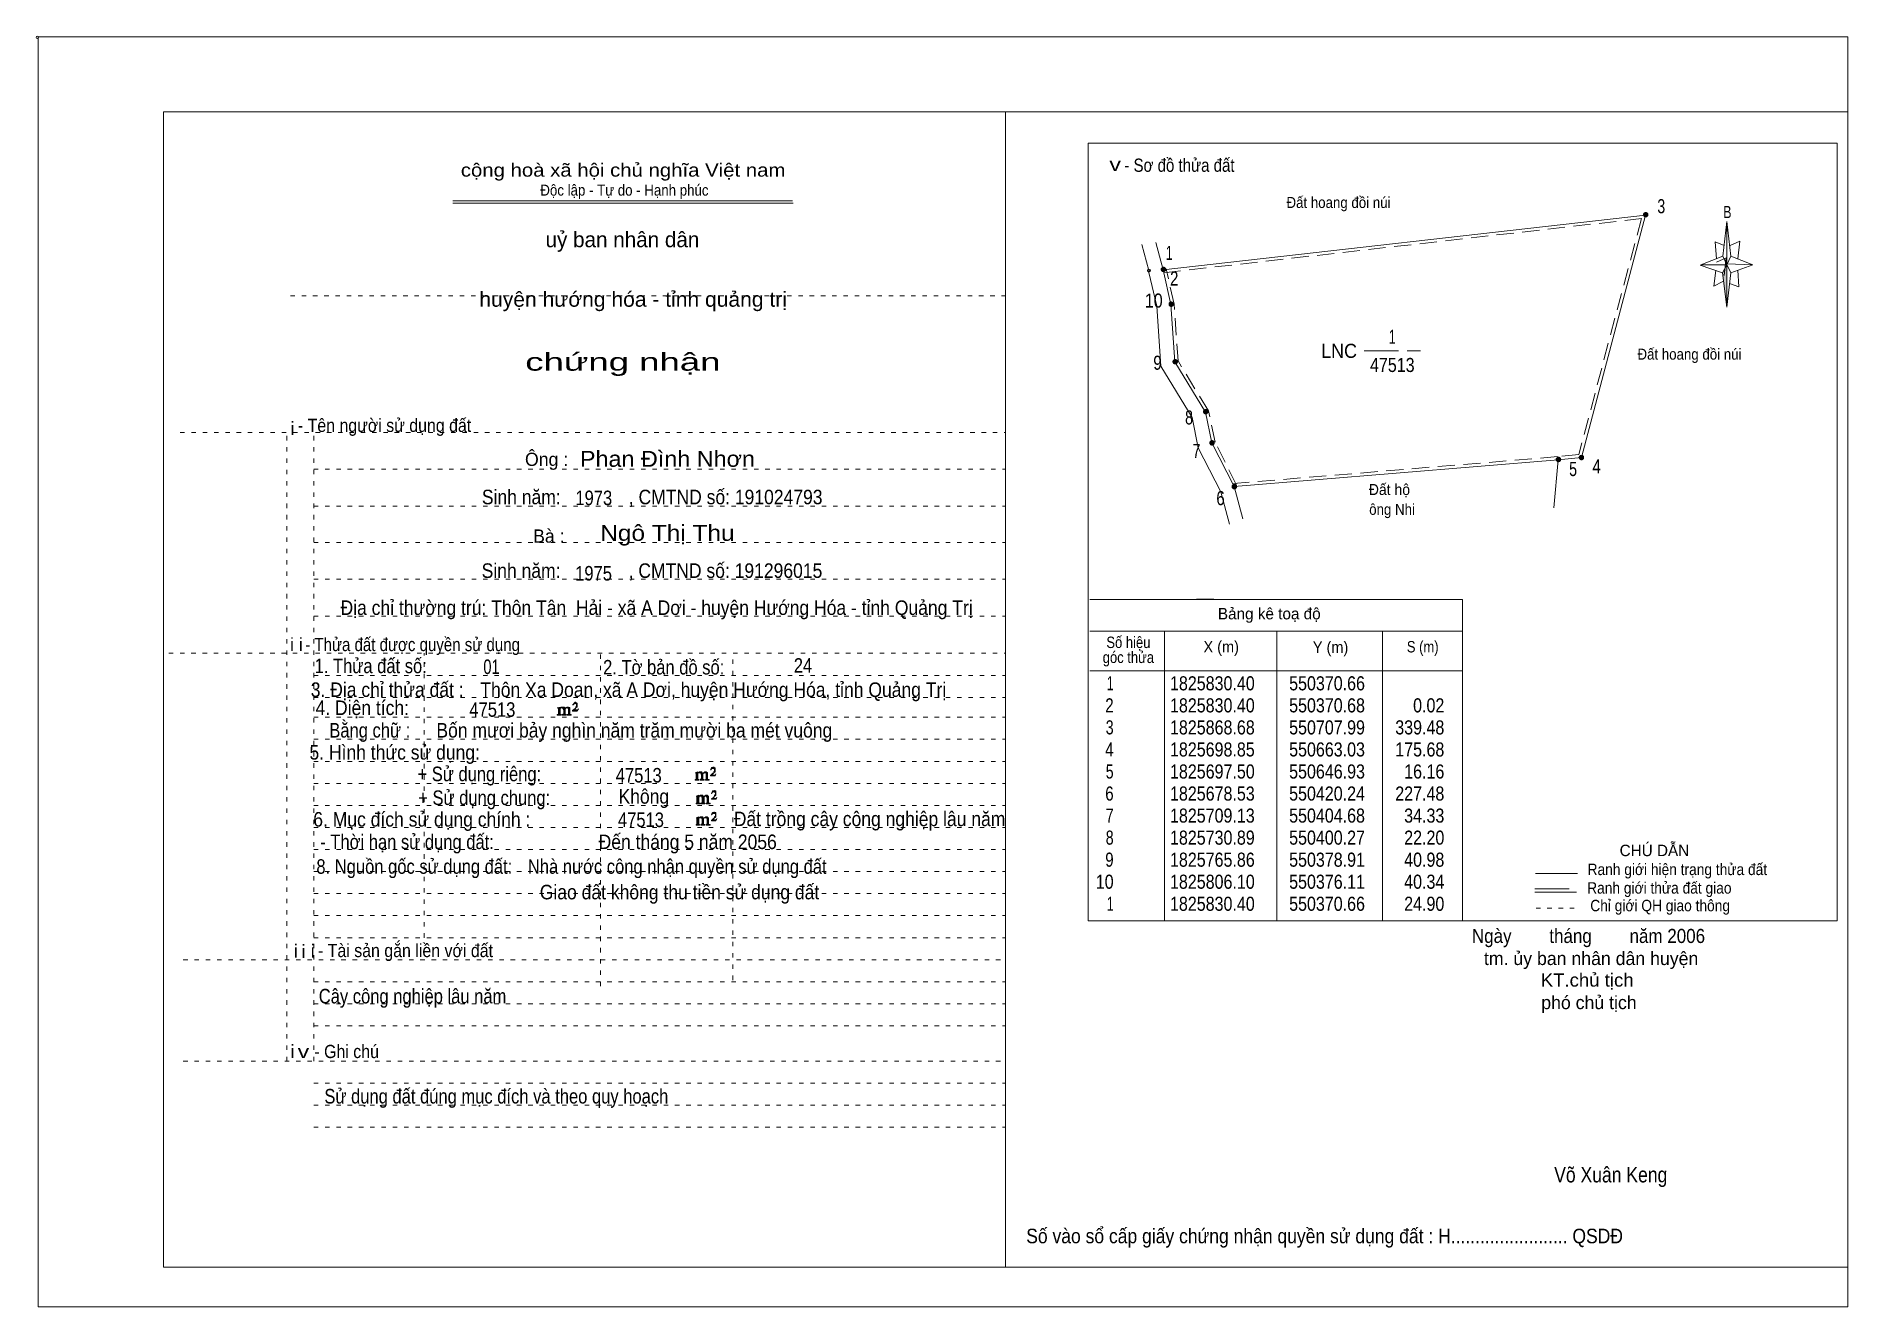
# Model space of a CAD drawing. Header units: centimetres. Extents: x -1.6 to 39.5, y -3.3 to 25.5.
import ezdxf
from ezdxf.enums import TextEntityAlignment as Align

# ---------------------------------------------------------------- set-up
doc = ezdxf.new("R2010")
doc.units = ezdxf.units.CM
doc.header["$LTSCALE"] = 0.13
doc.header["$PDMODE"] = 32
doc.header["$PDSIZE"] = 0.065
for name, pattern in [('DOTTED', [1.5, 0.3, -1.2]), ('LONG_DASHED', [7.5, 6, -1.5]), ('MEDIUM_DASHED', [4.5, 3, -1.5])]:
    doc.linetypes.add(name, pattern=pattern)
for name, color, linetype, lineweight in [('1', 7, 'DOTTED', 13), ('10', 7, 'Continuous', 13), ('30', 7, 'Continuous', 13), ('32', 7, 'LONG_DASHED', 13), ('33', 7, 'LONG_DASHED', 13), ('4', 7, 'Continuous', 13), ('5', 7, 'Continuous', 13), ('50', 7, 'Continuous', 13)]:
    doc.layers.add(name, color=color, linetype=linetype, lineweight=lineweight)

msp = doc.modelspace()

# ---------------------------------------------------------------- hatches: boundary and pattern name
at = {"layer": '32'}
for points in [[(34.978, 21.447, 1), (34.878, 21.447, 1)], [(24.039, 20.206, 1), (23.939, 20.206, 1)], [(24.039, 20.206, 1), (23.939, 20.206, 1)], [(24.215, 19.418, 1), (24.116, 19.418, 1)], [(24.306, 18.113, 1), (24.206, 18.113, 1)], [(24.999, 16.979, 1), (24.899, 16.979, 1)], [(25.142, 16.273, 1), (25.042, 16.273, 1)], [(32.998, 15.896, 1), (32.898, 15.896, 1)], [(33.52, 15.94, 1), (33.42, 15.94, 1)], [(25.647, 15.28, 1), (25.547, 15.28, 1)]]:
    msp.add_hatch(color=256, dxfattribs=at).paths.add_polyline_path(points)
at = {"layer": '5'}
msp.add_hatch(color=256, dxfattribs=at).paths.add_polyline_path([(36.77, 20.31), (36.77, 19.35), (36.67, 20.13)])
at = {"layer": '50'}
for points in [[(10.27, 10.13), (10.27, 10.12), (10.27, 10.11), (10.25, 10.11), (10.24, 10.11), (10.24, 10.1), (10.33, 10.1), (10.33, 10.11), (10.32, 10.11), (10.31, 10.11), (10.31, 10.12), (10.31, 10.13), (10.31, 10.24), (10.31, 10.25), (10.32, 10.26), (10.34, 10.26), (10.35, 10.26), (10.36, 10.26), (10.37, 10.25), (10.39, 10.22), (10.39, 10.13), (10.37, 10.12), (10.37, 10.11), (10.36, 10.11), (10.35, 10.11), (10.35, 10.1), (10.44, 10.1), (10.44, 10.11), (10.43, 10.11), (10.42, 10.11), (10.42, 10.12), (10.42, 10.13), (10.42, 10.24), (10.44, 10.26), (10.45, 10.26), (10.46, 10.26), (10.49, 10.26), (10.49, 10.25), (10.5, 10.24), (10.5, 10.22), (10.5, 10.13), (10.5, 10.12), (10.49, 10.11), (10.49, 10.11), (10.47, 10.11), (10.47, 10.1), (10.56, 10.1), (10.56, 10.11), (10.55, 10.11), (10.54, 10.11), (10.53, 10.12), (10.53, 10.13), (10.53, 10.2), (10.53, 10.25), (10.53, 10.26), (10.52, 10.27), (10.5, 10.28), (10.47, 10.28), (10.46, 10.28), (10.44, 10.27), (10.41, 10.25), (10.41, 10.26), (10.4, 10.28), (10.39, 10.28), (10.37, 10.28), (10.35, 10.28), (10.34, 10.28), (10.32, 10.26), (10.31, 10.26), (10.31, 10.25), (10.31, 10.25), (10.31, 10.26), (10.31, 10.28), (10.24, 10.26), (10.24, 10.26), (10.25, 10.26), (10.27, 10.25), (10.27, 10.24), (10.27, 10.23)], [(10.69, 10.19), (10.72, 10.24), (10.72, 10.24), (10.71, 10.22), (10.69, 10.22), (10.68, 10.22), (10.63, 10.22), (10.66, 10.26), (10.67, 10.27), (10.69, 10.28), (10.69, 10.3), (10.69, 10.32), (10.69, 10.34), (10.69, 10.35), (10.69, 10.37), (10.68, 10.38), (10.67, 10.38), (10.66, 10.39), (10.65, 10.39), (10.63, 10.38), (10.63, 10.38), (10.62, 10.37), (10.61, 10.35), (10.59, 10.33), (10.61, 10.33), (10.61, 10.35), (10.62, 10.35), (10.63, 10.36), (10.65, 10.36), (10.66, 10.36), (10.67, 10.35), (10.68, 10.35), (10.68, 10.32), (10.68, 10.3), (10.66, 10.28), (10.66, 10.26), (10.65, 10.25), (10.59, 10.2), (10.59, 10.19)], [(13.39, 8.66), (13.39, 8.65), (13.39, 8.64), (13.38, 8.64), (13.37, 8.64), (13.37, 8.62), (13.45, 8.62), (13.45, 8.64), (13.44, 8.64), (13.43, 8.64), (13.43, 8.65), (13.43, 8.66), (13.43, 8.77), (13.43, 8.78), (13.44, 8.79), (13.47, 8.79), (13.48, 8.79), (13.49, 8.79), (13.5, 8.78), (13.51, 8.74), (13.51, 8.66), (13.5, 8.65), (13.5, 8.64), (13.49, 8.64), (13.48, 8.64), (13.48, 8.62), (13.57, 8.62), (13.57, 8.64), (13.55, 8.64), (13.54, 8.64), (13.54, 8.65), (13.54, 8.66), (13.54, 8.77), (13.57, 8.79), (13.58, 8.79), (13.59, 8.79), (13.61, 8.79), (13.61, 8.78), (13.62, 8.77), (13.62, 8.74), (13.62, 8.66), (13.62, 8.65), (13.61, 8.64), (13.61, 8.64), (13.6, 8.64), (13.6, 8.62), (13.69, 8.62), (13.69, 8.64), (13.67, 8.64), (13.66, 8.64), (13.65, 8.65), (13.65, 8.66), (13.65, 8.73), (13.65, 8.78), (13.65, 8.79), (13.64, 8.8), (13.62, 8.81), (13.6, 8.81), (13.59, 8.81), (13.57, 8.8), (13.53, 8.78), (13.53, 8.79), (13.52, 8.81), (13.51, 8.81), (13.5, 8.81), (13.48, 8.81), (13.47, 8.81), (13.44, 8.79), (13.43, 8.79), (13.43, 8.78), (13.43, 8.78), (13.43, 8.79), (13.43, 8.81), (13.37, 8.79), (13.37, 8.79), (13.38, 8.79), (13.39, 8.78), (13.39, 8.77), (13.39, 8.76)], [(13.82, 8.72), (13.84, 8.77), (13.84, 8.77), (13.83, 8.74), (13.82, 8.74), (13.81, 8.74), (13.75, 8.74), (13.79, 8.79), (13.8, 8.8), (13.82, 8.81), (13.82, 8.83), (13.82, 8.84), (13.82, 8.87), (13.82, 8.88), (13.82, 8.9), (13.81, 8.91), (13.8, 8.91), (13.79, 8.92), (13.77, 8.92), (13.75, 8.91), (13.75, 8.91), (13.74, 8.9), (13.73, 8.88), (13.72, 8.86), (13.73, 8.86), (13.73, 8.88), (13.74, 8.88), (13.75, 8.89), (13.77, 8.89), (13.79, 8.89), (13.8, 8.88), (13.81, 8.88), (13.81, 8.84), (13.81, 8.83), (13.79, 8.81), (13.79, 8.79), (13.77, 8.78), (13.72, 8.73), (13.72, 8.72)], [(13.41, 8.12), (13.41, 8.11), (13.41, 8.1), (13.4, 8.1), (13.39, 8.1), (13.39, 8.09), (13.48, 8.09), (13.48, 8.1), (13.47, 8.1), (13.45, 8.1), (13.45, 8.11), (13.45, 8.12), (13.45, 8.23), (13.45, 8.24), (13.47, 8.26), (13.49, 8.26), (13.5, 8.26), (13.51, 8.26), (13.52, 8.24), (13.53, 8.21), (13.53, 8.12), (13.52, 8.11), (13.52, 8.1), (13.51, 8.1), (13.5, 8.1), (13.5, 8.09), (13.59, 8.09), (13.59, 8.1), (13.58, 8.1), (13.57, 8.1), (13.57, 8.11), (13.57, 8.12), (13.57, 8.23), (13.59, 8.26), (13.6, 8.26), (13.61, 8.26), (13.63, 8.26), (13.63, 8.24), (13.64, 8.23), (13.64, 8.21), (13.64, 8.12), (13.64, 8.11), (13.63, 8.1), (13.63, 8.1), (13.62, 8.1), (13.62, 8.09), (13.71, 8.09), (13.71, 8.1), (13.7, 8.1), (13.69, 8.1), (13.67, 8.11), (13.67, 8.12), (13.67, 8.2), (13.67, 8.24), (13.67, 8.26), (13.66, 8.27), (13.64, 8.28), (13.62, 8.28), (13.61, 8.28), (13.59, 8.27), (13.55, 8.24), (13.55, 8.26), (13.54, 8.28), (13.53, 8.28), (13.52, 8.28), (13.5, 8.28), (13.49, 8.28), (13.47, 8.26), (13.45, 8.26), (13.45, 8.24), (13.45, 8.24), (13.45, 8.26), (13.45, 8.28), (13.39, 8.26), (13.39, 8.26), (13.4, 8.26), (13.41, 8.24), (13.41, 8.23), (13.41, 8.22)], [(13.84, 8.19), (13.86, 8.23), (13.86, 8.23), (13.85, 8.21), (13.84, 8.21), (13.83, 8.21), (13.77, 8.21), (13.81, 8.26), (13.82, 8.27), (13.84, 8.28), (13.84, 8.3), (13.84, 8.31), (13.84, 8.33), (13.84, 8.34), (13.84, 8.37), (13.83, 8.38), (13.82, 8.38), (13.81, 8.39), (13.8, 8.39), (13.77, 8.38), (13.77, 8.38), (13.76, 8.37), (13.75, 8.34), (13.74, 8.32), (13.75, 8.32), (13.75, 8.34), (13.76, 8.34), (13.77, 8.36), (13.8, 8.36), (13.81, 8.36), (13.82, 8.34), (13.83, 8.34), (13.83, 8.31), (13.83, 8.3), (13.81, 8.28), (13.81, 8.26), (13.8, 8.24), (13.74, 8.2), (13.74, 8.19)], [(13.84, 7.7), (13.86, 7.75), (13.86, 7.75), (13.85, 7.72), (13.84, 7.72), (13.83, 7.72), (13.77, 7.72), (13.81, 7.77), (13.82, 7.78), (13.84, 7.79), (13.84, 7.81), (13.84, 7.82), (13.84, 7.85), (13.84, 7.86), (13.84, 7.88), (13.83, 7.89), (13.82, 7.89), (13.81, 7.9), (13.79, 7.9), (13.77, 7.89), (13.77, 7.89), (13.76, 7.88), (13.75, 7.86), (13.74, 7.84), (13.75, 7.84), (13.75, 7.86), (13.76, 7.86), (13.77, 7.87), (13.79, 7.87), (13.81, 7.87), (13.82, 7.86), (13.83, 7.86), (13.83, 7.82), (13.83, 7.81), (13.81, 7.79), (13.81, 7.77), (13.79, 7.76), (13.74, 7.71), (13.74, 7.7)], [(13.41, 7.64), (13.41, 7.63), (13.41, 7.62), (13.4, 7.62), (13.39, 7.62), (13.39, 7.6), (13.47, 7.6), (13.47, 7.62), (13.46, 7.62), (13.45, 7.62), (13.45, 7.63), (13.45, 7.64), (13.45, 7.75), (13.45, 7.76), (13.46, 7.77), (13.49, 7.77), (13.5, 7.77), (13.51, 7.77), (13.52, 7.76), (13.53, 7.72), (13.53, 7.64), (13.52, 7.63), (13.52, 7.62), (13.51, 7.62), (13.5, 7.62), (13.5, 7.6), (13.59, 7.6), (13.59, 7.62), (13.57, 7.62), (13.56, 7.62), (13.56, 7.63), (13.56, 7.64), (13.56, 7.75), (13.59, 7.77), (13.6, 7.77), (13.61, 7.77), (13.63, 7.77), (13.63, 7.76), (13.64, 7.75), (13.64, 7.72), (13.64, 7.64), (13.64, 7.63), (13.63, 7.62), (13.63, 7.62), (13.62, 7.62), (13.62, 7.6), (13.71, 7.6), (13.71, 7.62), (13.69, 7.62), (13.68, 7.62), (13.67, 7.63), (13.67, 7.64), (13.67, 7.71), (13.67, 7.76), (13.67, 7.77), (13.66, 7.78), (13.64, 7.79), (13.62, 7.79), (13.61, 7.79), (13.59, 7.78), (13.55, 7.76), (13.55, 7.77), (13.54, 7.79), (13.53, 7.79), (13.52, 7.79), (13.5, 7.79), (13.49, 7.79), (13.46, 7.77), (13.45, 7.77), (13.45, 7.76), (13.45, 7.76), (13.45, 7.77), (13.45, 7.79), (13.39, 7.77), (13.39, 7.77), (13.4, 7.77), (13.41, 7.76), (13.41, 7.75), (13.41, 7.74)]]:
    msp.add_hatch(color=256, dxfattribs=at).paths.add_polyline_path(points)

# ---------------------------------------------------------------- linework, layer by layer
at = {"layer": '1', "linetype": 'Continuous'}
for p, q in [((1.31, -2.42), (1.31, 23.78)), ((1.31, 23.78), (39.51, 23.78)), ((20.41, -2.42), (20.41, 23.78)), ((39.51, -2.42), (39.51, 23.78)), ((7.87, 21.76), (15.58, 21.76)), ((7.87, 21.71), (15.59, 21.71)), ((36.67, 20.13), (36.16, 20.3)), ((1.31, -2.42), (39.51, -2.42))]:
    msp.add_line(p, q, dxfattribs=at)
at = {"layer": '1'}
for p, q in [((4.19, 19.61), (20.41, 19.61)), ((1.69, 16.51), (20.41, 16.51)), ((4.11, 2.25), (4.11, 16.51)), ((4.72, 2.25), (4.72, 16.51)), ((4.72, 15.68), (20.41, 15.68)), ((4.72, 14.84), (20.41, 14.84)), ((4.72, 14.01), (20.41, 14.01)), ((4.72, 13.18), (20.41, 13.18)), ((4.72, 12.34), (20.41, 12.34)), ((1.43, 11.5), (20.41, 11.5)), ((7.22, 5.05), (7.22, 11.5)), ((11.22, 3.95), (11.22, 11.5)), ((14.22, 4.09), (14.22, 11.5)), ((4.72, 11), (20.41, 11)), ((4.72, 10.5), (20.41, 10.5)), ((4.72, 10.05), (20.41, 10.05)), ((4.72, 9.55), (20.41, 9.55)), ((4.72, 9.05), (20.41, 9.05)), ((4.72, 8.55), (20.41, 8.55)), ((4.72, 8.05), (20.41, 8.05)), ((4.72, 7.55), (20.41, 7.55)), ((4.72, 7.05), (20.41, 7.05)), ((4.72, 6.55), (20.41, 6.55)), ((4.72, 6.05), (20.41, 6.05)), ((4.72, 5.55), (20.41, 5.55)), ((4.72, 5.05), (20.41, 5.05)), ((1.76, 4.55), (20.41, 4.55)), ((4.72, 4.05), (20.41, 4.05)), ((4.72, 3.55), (20.41, 3.55)), ((4.72, 3.05), (20.41, 3.05)), ((1.76, 2.25), (20.41, 2.25)), ((4.72, 1.75), (20.41, 1.75)), ((4.72, 1.25), (20.41, 1.25)), ((4.72, 0.75), (20.41, 0.75))]:
    msp.add_line(p, q, dxfattribs=at)
at = {"layer": '1', "linetype": 'Continuous'}
msp.add_lwpolyline([(-1.53, -3.32), (39.51, -3.32), (39.51, 25.48), (-1.53, 25.48)], close=True, dxfattribs=at)
msp.add_lwpolyline([(36.68, 19.93), (36.47, 19.83), (36.52, 20.18)], dxfattribs=at)
at = {"layer": '10'}
for p, q in [((23.66, 20.18), (23.5, 20.77)), ((23.98, 20.2), (23.82, 20.82)), ((32.84, 14.8), (32.94, 15.89)), ((25.59, 15.28), (25.79, 14.55)), ((25.29, 15.16), (25.49, 14.43))]:
    msp.add_line(p, q, dxfattribs=at)
for points in [[(23.98, 20.2), (34.92, 21.44), (33.47, 15.94), (32.94, 15.89), (25.59, 15.28)], [(25.29, 15.16), (24.78, 16.16), (24.64, 16.85), (23.93, 18.01), (23.84, 19.37), (23.66, 20.14), (23.66, 20.18)], [(25.59, 15.28), (25.09, 16.27), (24.94, 16.97), (24.25, 18.11), (24.16, 19.41), (23.98, 20.2), (23.98, 20.2)]]:
    msp.add_lwpolyline(points, dxfattribs=at)
at = {"layer": '10', "linetype": 'MEDIUM_DASHED'}
for points in [[(23.99, 20.13), (34.83, 21.36), (33.41, 16.01), (32.93, 15.96), (25.58, 15.35)], [(25.65, 15.31), (25.16, 16.29), (25.01, 17), (24.32, 18.13), (24.23, 19.42), (24.05, 20.22)]]:
    msp.add_lwpolyline(points, dxfattribs=at)
at = {"layer": '10'}
msp.add_point((23.66, 20.18), dxfattribs=at)
at = {"layer": '30'}
msp.add_line((24.74, 12.73), (25.13, 12.73), dxfattribs=at)
at = {"layer": '32'}
for centre in [(34.928, 21.447), (23.989, 20.206), (23.989, 20.206), (24.166, 19.418), (24.256, 18.113), (24.949, 16.979), (25.092, 16.273), (32.948, 15.896), (33.47, 15.94), (25.597, 15.28)]:
    msp.add_circle(centre, 0.05, dxfattribs=at)
at = {"layer": '33'}
msp.add_line((28.54, 18.36), (29.82, 18.36), dxfattribs=at)
at = {"layer": '4'}
for p, q in [((22.32, 12.72), (30.77, 12.72)), ((30.77, 5.43), (30.77, 12.72)), ((22.32, 12), (30.77, 12)), ((24.01, 5.43), (24.01, 12)), ((26.56, 5.43), (26.56, 12)), ((28.96, 12), (28.96, 5.43)), ((22.32, 11.1), (30.77, 11.1)), ((32.43, 6.51), (33.38, 6.51)), ((32.41, 6.08), (33.36, 6.08))]:
    msp.add_line(p, q, dxfattribs=at)
at = {"layer": '4', "linetype": 'LONG_DASHED'}
msp.add_line((32.41, 6.16), (33.36, 6.16), dxfattribs=at)
at = {"layer": '4', "linetype": 'DOTTED'}
msp.add_line((32.44, 5.72), (33.43, 5.72), dxfattribs=at)
at = {"layer": '4'}
msp.add_lwpolyline([(22.28, 23.07), (39.27, 23.07), (39.27, 5.43), (22.28, 5.43)], close=True, dxfattribs=at)
msp.add_circle((-1.55, 25.47), 0.025, dxfattribs=at)
at = {"layer": '5'}
for p, q in [((36.68, 20.51), (36.77, 21.29)), ((36.86, 20.51), (37.36, 20.31)), ((37.02, 20.19), (37.04, 19.81)), ((36.86, 20.13), (36.77, 19.35)), ((37.04, 19.81), (36.83, 19.89))]:
    msp.add_line(p, q, dxfattribs=at)
for points in [[(36.77, 21.29), (36.86, 20.51), (36.77, 20.31)], [(36.77, 20.31), (36.18, 20.31), (36.68, 20.51), (36.86, 20.13), (37.36, 20.31), (36.77, 20.33)], [(36.77, 20.31), (36.77, 19.35), (36.67, 20.13)]]:
    msp.add_lwpolyline(points, close=True, dxfattribs=at)
for points in [[(36.71, 20.75), (36.5, 20.83), (36.53, 20.45)], [(36.84, 20.75), (37.06, 20.85), (37.02, 20.45)], [(36.77, 20.31), (36.68, 20.51), (36.18, 20.31)], [(36.53, 20.37), (36.75, 20.47), (36.71, 20.07)], [(36.77, 20.31), (36.86, 20.13), (37.36, 20.31)]]:
    msp.add_lwpolyline(points, dxfattribs=at)
at = {"layer": '50'}
for points in [[(10.27, 10.13), (10.27, 10.12), (10.27, 10.11), (10.25, 10.11), (10.24, 10.11), (10.24, 10.1), (10.33, 10.1), (10.33, 10.11), (10.32, 10.11), (10.31, 10.11), (10.31, 10.12), (10.31, 10.13), (10.31, 10.24), (10.31, 10.25), (10.32, 10.26), (10.34, 10.26), (10.35, 10.26), (10.36, 10.26), (10.37, 10.25), (10.39, 10.22), (10.39, 10.13), (10.37, 10.12), (10.37, 10.11), (10.36, 10.11), (10.35, 10.11), (10.35, 10.1), (10.44, 10.1), (10.44, 10.11), (10.43, 10.11), (10.42, 10.11), (10.42, 10.12), (10.42, 10.13), (10.42, 10.24), (10.44, 10.26), (10.45, 10.26), (10.46, 10.26), (10.49, 10.26), (10.49, 10.25), (10.5, 10.24), (10.5, 10.22), (10.5, 10.13), (10.5, 10.12), (10.49, 10.11), (10.49, 10.11), (10.47, 10.11), (10.47, 10.1), (10.56, 10.1), (10.56, 10.11), (10.55, 10.11), (10.54, 10.11), (10.53, 10.12), (10.53, 10.13), (10.53, 10.2), (10.53, 10.25), (10.53, 10.26), (10.52, 10.27), (10.5, 10.28), (10.47, 10.28), (10.46, 10.28), (10.44, 10.27), (10.41, 10.25), (10.41, 10.26), (10.4, 10.28), (10.39, 10.28), (10.37, 10.28), (10.35, 10.28), (10.34, 10.28), (10.32, 10.26), (10.31, 10.26), (10.31, 10.25), (10.31, 10.25), (10.31, 10.26), (10.31, 10.28), (10.24, 10.26), (10.24, 10.26), (10.25, 10.26), (10.27, 10.25), (10.27, 10.24), (10.27, 10.23)], [(10.69, 10.19), (10.72, 10.24), (10.72, 10.24), (10.71, 10.22), (10.69, 10.22), (10.68, 10.22), (10.63, 10.22), (10.66, 10.26), (10.67, 10.27), (10.69, 10.28), (10.69, 10.3), (10.69, 10.32), (10.69, 10.34), (10.69, 10.35), (10.69, 10.37), (10.68, 10.38), (10.67, 10.38), (10.66, 10.39), (10.65, 10.39), (10.63, 10.38), (10.63, 10.38), (10.62, 10.37), (10.61, 10.35), (10.59, 10.33), (10.61, 10.33), (10.61, 10.35), (10.62, 10.35), (10.63, 10.36), (10.65, 10.36), (10.66, 10.36), (10.67, 10.35), (10.68, 10.35), (10.68, 10.32), (10.68, 10.3), (10.66, 10.28), (10.66, 10.26), (10.65, 10.25), (10.59, 10.2), (10.59, 10.19)], [(13.39, 8.66), (13.39, 8.65), (13.39, 8.64), (13.38, 8.64), (13.37, 8.64), (13.37, 8.62), (13.45, 8.62), (13.45, 8.64), (13.44, 8.64), (13.43, 8.64), (13.43, 8.65), (13.43, 8.66), (13.43, 8.77), (13.43, 8.78), (13.44, 8.79), (13.47, 8.79), (13.48, 8.79), (13.49, 8.79), (13.5, 8.78), (13.51, 8.74), (13.51, 8.66), (13.5, 8.65), (13.5, 8.64), (13.49, 8.64), (13.48, 8.64), (13.48, 8.62), (13.57, 8.62), (13.57, 8.64), (13.55, 8.64), (13.54, 8.64), (13.54, 8.65), (13.54, 8.66), (13.54, 8.77), (13.57, 8.79), (13.58, 8.79), (13.59, 8.79), (13.61, 8.79), (13.61, 8.78), (13.62, 8.77), (13.62, 8.74), (13.62, 8.66), (13.62, 8.65), (13.61, 8.64), (13.61, 8.64), (13.6, 8.64), (13.6, 8.62), (13.69, 8.62), (13.69, 8.64), (13.67, 8.64), (13.66, 8.64), (13.65, 8.65), (13.65, 8.66), (13.65, 8.73), (13.65, 8.78), (13.65, 8.79), (13.64, 8.8), (13.62, 8.81), (13.6, 8.81), (13.59, 8.81), (13.57, 8.8), (13.53, 8.78), (13.53, 8.79), (13.52, 8.81), (13.51, 8.81), (13.5, 8.81), (13.48, 8.81), (13.47, 8.81), (13.44, 8.79), (13.43, 8.79), (13.43, 8.78), (13.43, 8.78), (13.43, 8.79), (13.43, 8.81), (13.37, 8.79), (13.37, 8.79), (13.38, 8.79), (13.39, 8.78), (13.39, 8.77), (13.39, 8.76)], [(13.82, 8.72), (13.84, 8.77), (13.84, 8.77), (13.83, 8.74), (13.82, 8.74), (13.81, 8.74), (13.75, 8.74), (13.79, 8.79), (13.8, 8.8), (13.82, 8.81), (13.82, 8.83), (13.82, 8.84), (13.82, 8.87), (13.82, 8.88), (13.82, 8.9), (13.81, 8.91), (13.8, 8.91), (13.79, 8.92), (13.77, 8.92), (13.75, 8.91), (13.75, 8.91), (13.74, 8.9), (13.73, 8.88), (13.72, 8.86), (13.73, 8.86), (13.73, 8.88), (13.74, 8.88), (13.75, 8.89), (13.77, 8.89), (13.79, 8.89), (13.8, 8.88), (13.81, 8.88), (13.81, 8.84), (13.81, 8.83), (13.79, 8.81), (13.79, 8.79), (13.77, 8.78), (13.72, 8.73), (13.72, 8.72)], [(13.41, 8.12), (13.41, 8.11), (13.41, 8.1), (13.4, 8.1), (13.39, 8.1), (13.39, 8.09), (13.48, 8.09), (13.48, 8.1), (13.47, 8.1), (13.45, 8.1), (13.45, 8.11), (13.45, 8.12), (13.45, 8.23), (13.45, 8.24), (13.47, 8.26), (13.49, 8.26), (13.5, 8.26), (13.51, 8.26), (13.52, 8.24), (13.53, 8.21), (13.53, 8.12), (13.52, 8.11), (13.52, 8.1), (13.51, 8.1), (13.5, 8.1), (13.5, 8.09), (13.59, 8.09), (13.59, 8.1), (13.58, 8.1), (13.57, 8.1), (13.57, 8.11), (13.57, 8.12), (13.57, 8.23), (13.59, 8.26), (13.6, 8.26), (13.61, 8.26), (13.63, 8.26), (13.63, 8.24), (13.64, 8.23), (13.64, 8.21), (13.64, 8.12), (13.64, 8.11), (13.63, 8.1), (13.63, 8.1), (13.62, 8.1), (13.62, 8.09), (13.71, 8.09), (13.71, 8.1), (13.7, 8.1), (13.69, 8.1), (13.67, 8.11), (13.67, 8.12), (13.67, 8.2), (13.67, 8.24), (13.67, 8.26), (13.66, 8.27), (13.64, 8.28), (13.62, 8.28), (13.61, 8.28), (13.59, 8.27), (13.55, 8.24), (13.55, 8.26), (13.54, 8.28), (13.53, 8.28), (13.52, 8.28), (13.5, 8.28), (13.49, 8.28), (13.47, 8.26), (13.45, 8.26), (13.45, 8.24), (13.45, 8.24), (13.45, 8.26), (13.45, 8.28), (13.39, 8.26), (13.39, 8.26), (13.4, 8.26), (13.41, 8.24), (13.41, 8.23), (13.41, 8.22)], [(13.84, 8.19), (13.86, 8.23), (13.86, 8.23), (13.85, 8.21), (13.84, 8.21), (13.83, 8.21), (13.77, 8.21), (13.81, 8.26), (13.82, 8.27), (13.84, 8.28), (13.84, 8.3), (13.84, 8.31), (13.84, 8.33), (13.84, 8.34), (13.84, 8.37), (13.83, 8.38), (13.82, 8.38), (13.81, 8.39), (13.8, 8.39), (13.77, 8.38), (13.77, 8.38), (13.76, 8.37), (13.75, 8.34), (13.74, 8.32), (13.75, 8.32), (13.75, 8.34), (13.76, 8.34), (13.77, 8.36), (13.8, 8.36), (13.81, 8.36), (13.82, 8.34), (13.83, 8.34), (13.83, 8.31), (13.83, 8.3), (13.81, 8.28), (13.81, 8.26), (13.8, 8.24), (13.74, 8.2), (13.74, 8.19)], [(13.84, 7.7), (13.86, 7.75), (13.86, 7.75), (13.85, 7.72), (13.84, 7.72), (13.83, 7.72), (13.77, 7.72), (13.81, 7.77), (13.82, 7.78), (13.84, 7.79), (13.84, 7.81), (13.84, 7.82), (13.84, 7.85), (13.84, 7.86), (13.84, 7.88), (13.83, 7.89), (13.82, 7.89), (13.81, 7.9), (13.79, 7.9), (13.77, 7.89), (13.77, 7.89), (13.76, 7.88), (13.75, 7.86), (13.74, 7.84), (13.75, 7.84), (13.75, 7.86), (13.76, 7.86), (13.77, 7.87), (13.79, 7.87), (13.81, 7.87), (13.82, 7.86), (13.83, 7.86), (13.83, 7.82), (13.83, 7.81), (13.81, 7.79), (13.81, 7.77), (13.79, 7.76), (13.74, 7.71), (13.74, 7.7)], [(13.41, 7.64), (13.41, 7.63), (13.41, 7.62), (13.4, 7.62), (13.39, 7.62), (13.39, 7.6), (13.47, 7.6), (13.47, 7.62), (13.46, 7.62), (13.45, 7.62), (13.45, 7.63), (13.45, 7.64), (13.45, 7.75), (13.45, 7.76), (13.46, 7.77), (13.49, 7.77), (13.5, 7.77), (13.51, 7.77), (13.52, 7.76), (13.53, 7.72), (13.53, 7.64), (13.52, 7.63), (13.52, 7.62), (13.51, 7.62), (13.5, 7.62), (13.5, 7.6), (13.59, 7.6), (13.59, 7.62), (13.57, 7.62), (13.56, 7.62), (13.56, 7.63), (13.56, 7.64), (13.56, 7.75), (13.59, 7.77), (13.6, 7.77), (13.61, 7.77), (13.63, 7.77), (13.63, 7.76), (13.64, 7.75), (13.64, 7.72), (13.64, 7.64), (13.64, 7.63), (13.63, 7.62), (13.63, 7.62), (13.62, 7.62), (13.62, 7.6), (13.71, 7.6), (13.71, 7.62), (13.69, 7.62), (13.68, 7.62), (13.67, 7.63), (13.67, 7.64), (13.67, 7.71), (13.67, 7.76), (13.67, 7.77), (13.66, 7.78), (13.64, 7.79), (13.62, 7.79), (13.61, 7.79), (13.59, 7.78), (13.55, 7.76), (13.55, 7.77), (13.54, 7.79), (13.53, 7.79), (13.52, 7.79), (13.5, 7.79), (13.49, 7.79), (13.46, 7.77), (13.45, 7.77), (13.45, 7.76), (13.45, 7.76), (13.45, 7.77), (13.45, 7.79), (13.39, 7.77), (13.39, 7.77), (13.4, 7.77), (13.41, 7.76), (13.41, 7.75), (13.41, 7.74)]]:
    msp.add_lwpolyline(points, close=True, dxfattribs=at)

# ---------------------------------------------------------------- texts
at = {"layer": '1'}
for s, height, width, p in [('cộng hoà xã hội chủ nghĩa Việt nam', 0.3, 1.15, (11.735, 22.31)), ('v', 0.3, 1.3, (22.895, 22.44)), ('- Sơ đồ thửa đất ', 0.3, 0.85, (24.4, 22.42)), ('Độc lập - Tự do - Hạnh phúc', 0.25, 0.9, (11.765, 21.88)), ('chứng nhận', 0.4, 1.55, (11.73, 17.91)), ('- Tên người sử dụng đất', 0.3, 0.9, (6.325, 16.52)), ('- Thửa đất được quyền sử dụng', 0.3, 0.85, (6.96, 11.55)), ('- Tài sản gắn liền với đất ', 0.3, 0.9, (6.85, 4.61)), ('v', 0.3, 1.3, (4.485, 2.32)), ('- Ghi chú', 0.3, 0.9, (5.465, 2.32))]:
    msp.add_text(s, height=height, dxfattribs=dict(at, width=width)).set_placement(p, align=Align.CENTER)
for s, height, p in [('uỷ ban nhân dân', 0.35, (11.72, 20.71)), ('i', 0.3, (4.235, 16.45)), ('i', 0.3, (4.225, 11.55)), ('i', 0.3, (4.425, 11.55)), ('i', 0.3, (4.315, 4.6)), ('i', 0.3, (4.485, 4.59)), ('i', 0.3, (4.695, 4.6)), ('i', 0.3, (4.235, 2.32))]:
    msp.add_text(s, height=height, dxfattribs=at).set_placement(p, align=Align.CENTER)
at = {"layer": '10'}
for s, height, width, p in [('Đất hoang đồi núi', 0.25, 0.9, (27.96, 21.6)), ('Đất hoang đồi núi', 0.25, 0.9, (35.92, 18.16)), ('Đất hộ', 0.25, 0.95, (29.115, 15.09)), ('ông Nhi', 0.25, 0.9, (29.175, 14.64)), ('Võ Xuân Keng', 0.35, 0.85, (34.135, -0.5))]:
    msp.add_text(s, height=height, dxfattribs=dict(at, width=width)).set_placement(p, align=Align.CENTER)
at = {"layer": '30'}
for s, width, p in [('1', 0.65, (22.86, 10.66)), ('1825830.40', 0.85, (26.06, 10.66)), ('550370.66', 0.85, (28.56, 10.66)), ('550370.66', 0.85, (28.56, 10.66)), ('2', 0.8, (22.86, 10.16)), ('1825830.40', 0.85, (26.06, 10.16)), ('550370.68', 0.85, (28.56, 10.16)), ('0.02', 0.85, (30.36, 10.16)), ('3', 0.75, (22.86, 9.66)), ('1825868.68', 0.85, (26.06, 9.66)), ('550707.99', 0.85, (28.56, 9.66)), ('339.48', 0.85, (30.36, 9.66)), ('4', 0.8, (22.86, 9.16)), ('1825698.85', 0.85, (26.06, 9.16)), ('550663.03', 0.85, (28.56, 9.16)), ('175.68', 0.85, (30.36, 9.16)), ('5', 0.75, (22.86, 8.66)), ('1825697.50', 0.85, (26.06, 8.66)), ('550646.93', 0.85, (28.56, 8.66)), ('16.16', 0.85, (30.36, 8.66)), ('6', 0.8, (22.86, 8.16)), ('1825678.53', 0.85, (26.06, 8.16)), ('550420.24', 0.85, (28.56, 8.16)), ('227.48', 0.85, (30.36, 8.16)), ('7', 0.75, (22.86, 7.66)), ('1825709.13', 0.85, (26.06, 7.66)), ('550404.68', 0.85, (28.56, 7.66)), ('34.33', 0.85, (30.36, 7.66)), ('8', 0.75, (22.86, 7.16)), ('1825730.89', 0.85, (26.06, 7.16)), ('550400.27', 0.85, (28.56, 7.16)), ('22.20', 0.85, (30.36, 7.16)), ('9', 0.8, (22.86, 6.66)), ('1825765.86', 0.85, (26.06, 6.66)), ('550378.91', 0.85, (28.56, 6.66)), ('40.98', 0.85, (30.36, 6.66)), ('10', 0.85, (22.86, 6.16)), ('1825806.10', 0.85, (26.06, 6.16)), ('550376.11', 0.85, (28.56, 6.16)), ('40.34', 0.85, (30.36, 6.16)), ('1', 0.65, (22.86, 5.66)), ('1825830.40', 0.85, (26.06, 5.66)), ('550370.66', 0.85, (28.56, 5.66)), ('24.90', 0.85, (30.36, 5.66))]:
    msp.add_text(s, height=0.32, dxfattribs=dict(at, width=width)).set_placement(p, align=Align.RIGHT)
at = {"layer": '32'}
for s, width, p in [('3', 0.75, (35.28, 21.48)), ('1', 0.65, (24.12, 20.42)), ('2', 0.8, (24.235, 19.84)), ('10', 0.85, (23.77, 19.34)), ('9', 0.8, (23.855, 17.93)), ('8', 0.75, (24.57, 16.69)), ('7', 0.75, (24.74, 15.93)), ('5', 0.75, (33.28, 15.52)), ('4', 0.8, (33.815, 15.58)), ('6', 0.8, (25.285, 14.86))]:
    msp.add_text(s, height=0.32, dxfattribs=dict(at, width=width)).set_placement(p, align=Align.CENTER)
at = {"layer": '33', "width": 0.95}
msp.add_text('LNC', height=0.32, dxfattribs=at).set_placement((28.38, 18.2), align=Align.RIGHT)
at = {"layer": '33'}
for s, width, p in [('1', 0.65, (29.18, 18.52)), ('47513', 0.85, (29.18, 17.88))]:
    msp.add_text(s, height=0.32, dxfattribs=dict(at, width=width)).set_placement(p, align=Align.CENTER)
at = {"layer": '4'}
for s, p in [('Bảng kê toạ độ', (26.39, 12.27)), ('CHÚ DẪN', (35.125, 6.9))]:
    msp.add_text(s, height=0.2591, dxfattribs=at).set_placement(p, align=Align.CENTER)
for s, width, p in [('góc thửa', 0.85, (23.195, 11.28)), ('Số hiệu', 0.85, (23.195, 11.62)), ('X (m)', 0.95, (25.3, 11.52)), ('Y (m)', 0.95, (27.78, 11.51)), ('S (m)', 0.85, (29.87, 11.52)), ('Ranh giới hiện trạng thửa đất', 0.9, (35.645, 6.47)), ('Ranh giới thửa đất giao ', 0.9, (35.28, 6.05)), ('Chỉ giới QH giao thông', 0.9, (35.255, 5.65))]:
    msp.add_text(s, height=0.2591, dxfattribs=dict(at, width=width)).set_placement(p, align=Align.CENTER)
at = {"layer": '5', "width": 0.75}
msp.add_text('B', height=0.276, dxfattribs=at).set_placement((36.78, 21.37), align=Align.CENTER)
at = {"layer": '50'}
for s, height, width, p in [('  huyện hướng hóa - tỉnh quảng trị', 0.34, 1.05, (11.83, 19.36)), ('Phan Đình Nhơn', 0.36, 1.1, (12.74, 15.73)), ('Sinh năm:              , CMTND số: 191024793', 0.33, 0.9, (12.395, 14.88)), ('1973', 0.33, 0.85, (11.07, 14.86)), ('Ngô Thị Thu', 0.36, 1.15, (12.74, 14.05)), ('Sinh năm:              , CMTND số: 191296015', 0.33, 0.9, (12.39, 13.21)), ('1975', 0.33, 0.85, (11.065, 13.15)), ('Địa chỉ thường trú: Thôn Tân  Hải - xã A Dơi - huyện Hướng Hóa - tỉnh Quảng Trị', 0.33, 0.9, (12.495, 12.37)), ('1. Thửa đất số:  ', 0.33, 0.85, (6.115, 11.05)), ('01', 0.33, 0.75, (8.75, 11.03)), ('2. Tờ bản đồ số:  ', 0.33, 0.85, (12.76, 11.02)), ('24', 0.33, 0.85, (15.815, 11.06)), ('3. Địa chỉ thửa đất : ', 0.33, 0.9, (6.44, 10.51)), ('Thôn Xa Doan, xã A Dơi, huyện Hướng Hóa, tỉnh Quảng Trị', 0.33, 0.9, (13.78, 10.51)), ('4. Diện tích: ', 0.33, 0.9, (5.875, 10.1)), ('47513', 0.33, 0.85, (8.77, 10.06)), ('Bằng chữ :', 0.33, 0.85, (5.99, 9.59)), ('Bốn mươi bảy nghìn năm trăm mười ba mét vuông', 0.33, 0.9, (11.99, 9.59)), ('5. Hình thức sử dụng:', 0.33, 0.9, (6.555, 9.09)), ('+ Sử dụng riêng:', 0.33, 0.85, (8.475, 8.6)), ('47513', 0.33, 0.85, (12.09, 8.57)), ('+ Sử dụng chung:', 0.33, 0.85, (8.585, 8.06)), ('Không', 0.33, 0.9, (12.205, 8.09)), ('6. Mục đích sử dụng chính :', 0.33, 0.9, (7.17, 7.57)), ('47513', 0.33, 0.85, (12.14, 7.56)), ('Đất trồng cây công nghiệp lâu năm', 0.33, 0.9, (17.325, 7.58)), ('- Thời hạn sử dụng đất:', 0.33, 0.85, (6.835, 7.06)), ('Đến tháng 5 năm 2056', 0.33, 0.9, (13.2, 7.06)), ('8. Nguồn gốc sử dụng đất:', 0.33, 0.85, (7, 6.5)), ('Nhà nước công nhận quyền sử dụng đất ', 0.33, 0.85, (13.015, 6.5)), ('Giao đất không thu tiền sử dụng đất', 0.33, 0.9, (13.015, 5.92)), ('Ngày        tháng        năm 2006', 0.32, 0.9, (33.63, 4.93)), ('KT.chủ tịch', 0.3, 1.05, (33.6, 3.94)), ('Cây công nghiệp lâu năm', 0.33, 0.85, (6.96, 3.56)), ('Sử dụng đất đúng mục đích và theo quy hoạch', 0.33, 0.85, (8.86, 1.29)), ('Số vào sổ cấp giấy chứng nhận quyền sử dụng đất : H........................ QSDĐ', 0.33, 0.9, (27.645, -1.88))]:
    msp.add_text(s, height=height, dxfattribs=dict(at, width=width)).set_placement(p, align=Align.CENTER)
for s, p in [('Ông :', (10, 15.75)), ('Bà :', (10.05, 14.01)), ('tm. ủy ban nhân dân huyện ', (33.745, 4.43)), ('phó chủ tịch', (33.64, 3.43))]:
    msp.add_text(s, height=0.3, dxfattribs=at).set_placement(p, align=Align.CENTER)

doc.saveas('drawing.dxf')
